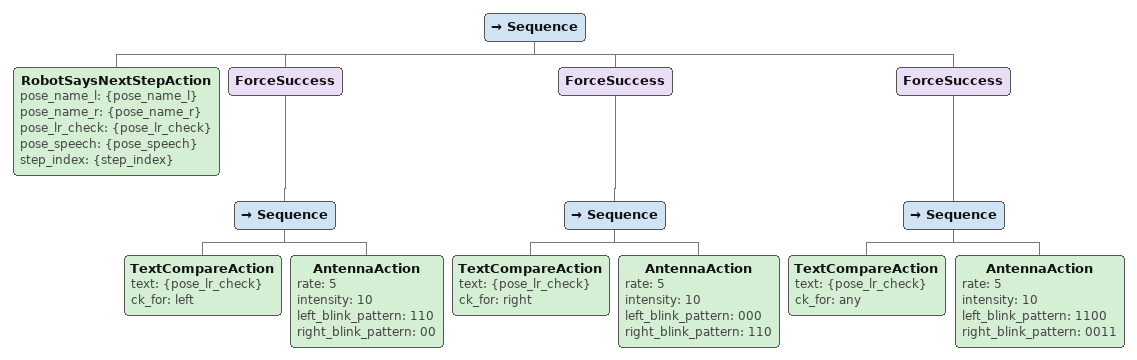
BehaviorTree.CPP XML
<Sequence>
	<RobotSaysNextStepAction pose_name_l="{pose_name_l}" pose_name_r="{pose_name_r}" pose_lr_check="{pose_lr_check}" pose_speech="{pose_speech}" step_index="{step_index}"/>

	<ForceSuccess>
		<Sequence>
			<TextCompareAction text="{pose_lr_check}" ck_for="left"/>
			<AntennaAction rate="5" intensity="10" left_blink_pattern="110" right_blink_pattern="00"/>
		</Sequence>
	</ForceSuccess>
	<ForceSuccess>
		<Sequence>
			<TextCompareAction text="{pose_lr_check}" ck_for="right"/>
			<AntennaAction rate="5" intensity="10" left_blink_pattern="000" right_blink_pattern="110"/>
		</Sequence>
	</ForceSuccess>
	<ForceSuccess>
		<Sequence>
			<TextCompareAction text="{pose_lr_check}" ck_for="any"/>
			<AntennaAction rate="5" intensity="10" left_blink_pattern="1100" right_blink_pattern="0011"/>
		</Sequence>
	</ForceSuccess>

</Sequence>
